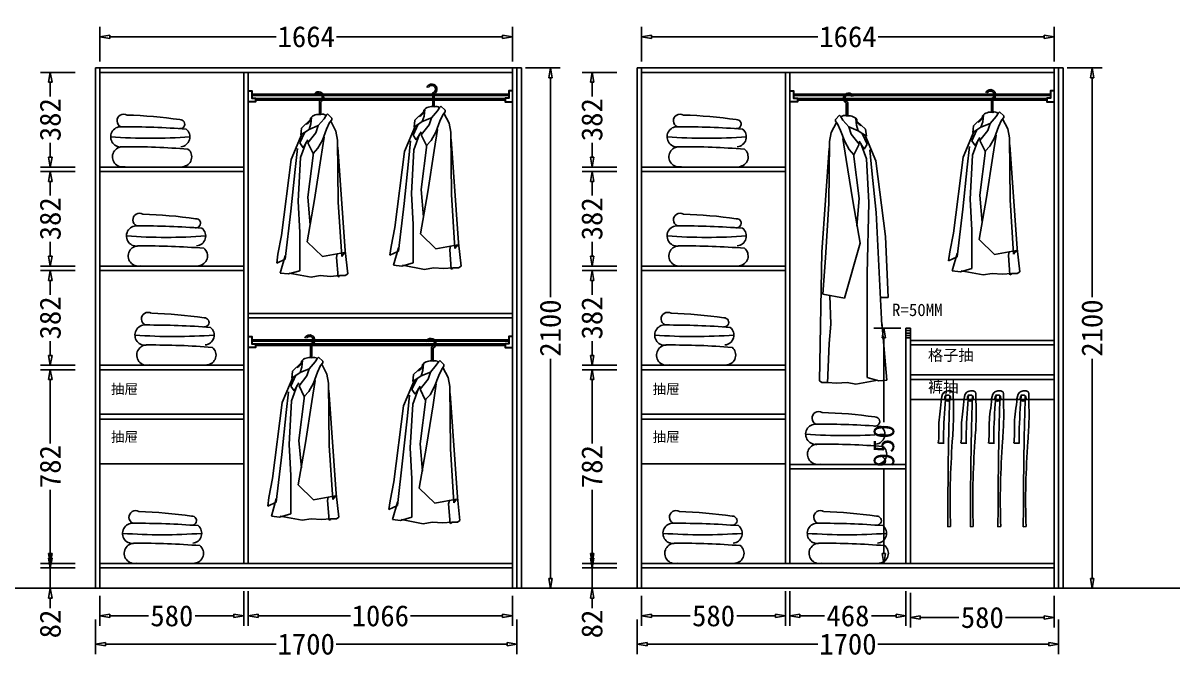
# Model space of a CAD drawing. Header units: millimetres. Extents: x 304407 to 361076, y -1262425 to -1203358.
# Drawn here: x 309134 to 313768, y -1212568 to -1210005 of the extents above; entities that cross this region are included whole.
import ezdxf

# ---------------------------------------------------------------- set-up
doc = ezdxf.new("R2010")
doc.units = ezdxf.units.MM
doc.header["$LTSCALE"] = 20
doc.layers.get('Defpoints').update_dxf_attribs({"color": 250})
for name, color, linetype in [('4', 1, 'Continuous'), ('6', 6, 'Continuous'), ('8', 8, 'Continuous'), ('LAYER10', 11, 'Continuous'), ('LAYER8', 11, 'Continuous'), ('图层3', 4, 'Continuous'), ('墙体', 40, 'Continuous')]:
    doc.layers.add(name, color=color, linetype=linetype)
doc.styles.get("Standard").update_dxf_attribs({"font": 'SimSun.ttf', "height": 85})
doc.styles.add('text', font='SimSun.ttf', dxfattribs={"height": 85})
doc.dimstyles.new('周文晶', dxfattribs={"dimtxt": 70, "dimasz": 40, "dimexe": 40, "dimexo": 30, "dimgap": 10, "dimtad": 0, "dimdec": 0, "dimtxsty": 'Standard', "dimblk": 'CLOSEDBLANK', "dimcen": 200, "dimclrd": 256, "dimclre": 256, "dimadec": 0, "dimazin": 0, "dimtfac": 1, "dimtdec": 0, "dimtmove": 0, "dimatfit": 3, "dimldrblk": 'CLOSEDBLANK', "dimfxl": 100, "dimfxlon": 1, "dimarcsym": 0})

# ---------------------------------------------------------------- blocks, each defined once
blk = doc.blocks.new('_ClosedBlank')
at = {"color": 0, "linetype": 'ByBlock', "lineweight": -2}
for p, q in [((-1, 0.17), (0, 0)), ((-1, 0.17), (-1, -0.17)), ((0, 0), (-1, -0.17))]:
    blk.add_line(p, q, dxfattribs=at)
blk = doc.blocks.new('*D190')
at = {"lineweight": -2, "transparency": 16777216}
for p, q in [((312209, -1212298), (312209, -1212438)), ((311629, -1212316.5), (311629, -1212438)), ((311669, -1212398), (311825, -1212398)), ((312169, -1212398), (312013.1, -1212398))]:
    blk.add_line(p, q, dxfattribs=at)
at = {"layer": 'Defpoints', "color": 0, "transparency": 16777216}
for p in [(312209, -1212186.5), (311629, -1212286.5), (312209, -1212398)]:
    blk.add_point(p, dxfattribs=at)
at = {"lineweight": -2, "transparency": 16777216, "xscale": 40, "yscale": 40, "zscale": 40, "rotation": 180}
blk.add_blockref('_ClosedBlank', (311629, -1212398), dxfattribs=at)
at = {"lineweight": -2, "transparency": 16777216, "xscale": 40, "yscale": 40, "zscale": 40}
blk.add_blockref('_ClosedBlank', (312209, -1212398), dxfattribs=at)
at = {"color": 0, "transparency": 16777216, "insert": (311919, -1212398), "char_height": 85, "attachment_point": 5}
blk.add_mtext('580', dxfattribs=at)
blk = doc.blocks.new('*D191')
at = {"lineweight": -2, "transparency": 16777216}
for p, q in [((312227, -1212298), (312227, -1212438)), ((312695, -1212298), (312695, -1212438)), ((312267, -1212398), (312366, -1212398)), ((312655, -1212398), (312556, -1212398))]:
    blk.add_line(p, q, dxfattribs=at)
at = {"layer": 'Defpoints', "color": 0, "transparency": 16777216}
for p in [(312227, -1210204.5), (312695, -1212186.5), (312695, -1212398)]:
    blk.add_point(p, dxfattribs=at)
at = {"lineweight": -2, "transparency": 16777216, "xscale": 40, "yscale": 40, "zscale": 40, "rotation": 180}
blk.add_blockref('_ClosedBlank', (312227, -1212398), dxfattribs=at)
at = {"lineweight": -2, "transparency": 16777216, "xscale": 40, "yscale": 40, "zscale": 40}
blk.add_blockref('_ClosedBlank', (312695, -1212398), dxfattribs=at)
at = {"color": 0, "transparency": 16777216, "insert": (312461, -1212398), "char_height": 85, "attachment_point": 5}
blk.add_mtext('468', dxfattribs=at)
blk = doc.blocks.new('*D192')
at = {"lineweight": -2, "transparency": 16777216}
for p, q in [((311629, -1210161.1), (311629, -1210021.1)), ((313293, -1210161.1), (313293, -1210021.1)), ((311669, -1210061.1), (312339.1, -1210061.1)), ((313253, -1210061.1), (312583, -1210061.1))]:
    blk.add_line(p, q, dxfattribs=at)
at = {"layer": 'Defpoints', "color": 0, "transparency": 16777216}
for p in [(313293, -1210061.1), (311629, -1210204.5), (313293, -1210204.5)]:
    blk.add_point(p, dxfattribs=at)
at = {"lineweight": -2, "transparency": 16777216, "xscale": 40, "yscale": 40, "zscale": 40, "rotation": 180}
blk.add_blockref('_ClosedBlank', (311629, -1210061.1), dxfattribs=at)
at = {"lineweight": -2, "transparency": 16777216, "xscale": 40, "yscale": 40, "zscale": 40}
blk.add_blockref('_ClosedBlank', (313293, -1210061.1), dxfattribs=at)
at = {"color": 0, "transparency": 16777216, "insert": (312461, -1210061.1), "char_height": 85, "attachment_point": 5}
blk.add_mtext('1664', dxfattribs=at)
blk = doc.blocks.new('*D193')
at = {"lineweight": -2, "transparency": 16777216}
for p, q in [((311611, -1212412.1), (311611, -1212552.1)), ((313311, -1212412.1), (313311, -1212552.1)), ((311651, -1212512.1), (312340.1, -1212512.1)), ((313271, -1212512.1), (312582, -1212512.1))]:
    blk.add_line(p, q, dxfattribs=at)
at = {"layer": 'Defpoints', "color": 0, "transparency": 16777216}
for p in [(311611, -1212286.5), (313311, -1212286.5), (313311, -1212512.1)]:
    blk.add_point(p, dxfattribs=at)
at = {"lineweight": -2, "transparency": 16777216, "xscale": 40, "yscale": 40, "zscale": 40, "rotation": 180}
blk.add_blockref('_ClosedBlank', (311611, -1212512.1), dxfattribs=at)
at = {"lineweight": -2, "transparency": 16777216, "xscale": 40, "yscale": 40, "zscale": 40}
blk.add_blockref('_ClosedBlank', (313311, -1212512.1), dxfattribs=at)
at = {"color": 0, "transparency": 16777216, "insert": (312461, -1212512.1), "char_height": 85, "attachment_point": 5}
blk.add_mtext('1700', dxfattribs=at)
blk = doc.blocks.new('*D194')
at = {"lineweight": -2, "transparency": 16777216}
for p, q in [((311428.8, -1212164.5), (311428.8, -1212124.5)), ((311528.8, -1212204.5), (311388.8, -1212204.5)), ((311428.8, -1212204.5), (311428.8, -1212286.5)), ((311528.8, -1212286.5), (311388.8, -1212286.5)), ((311428.8, -1212326.5), (311428.8, -1212366.5))]:
    blk.add_line(p, q, dxfattribs=at)
at = {"layer": 'Defpoints', "color": 0, "transparency": 16777216}
for p in [(311428.8, -1212204.5), (311629, -1212204.5), (311611, -1212286.5)]:
    blk.add_point(p, dxfattribs=at)
at = {"lineweight": -2, "transparency": 16777216, "xscale": 40, "yscale": 40, "zscale": 40}
for p, rotation in [((311428.8, -1212204.5), 270), ((311428.8, -1212286.5), 90)]:
    blk.add_blockref('_ClosedBlank', p, dxfattribs=dict(at, rotation=rotation))
at = {"color": 0, "transparency": 16777216, "insert": (311428.8, -1212430.5), "char_height": 85, "attachment_point": 5, "rotation": 90}
blk.add_mtext('82', dxfattribs=at)
blk = doc.blocks.new('*D195')
at = {"lineweight": -2, "transparency": 16777216}
for p, q in [((311528.8, -1211404.5), (311388.8, -1211404.5)), ((311428.8, -1211444.5), (311428.8, -1211702.4)), ((311428.8, -1212146.5), (311428.8, -1211888.6)), ((311528.8, -1212186.5), (311388.8, -1212186.5))]:
    blk.add_line(p, q, dxfattribs=at)
at = {"layer": 'Defpoints', "color": 0, "transparency": 16777216}
for p in [(311428.8, -1211404.5), (311629, -1211404.5), (311629, -1212186.5)]:
    blk.add_point(p, dxfattribs=at)
at = {"lineweight": -2, "transparency": 16777216, "xscale": 40, "yscale": 40, "zscale": 40}
for p, rotation in [((311428.8, -1211404.5), 90), ((311428.8, -1212186.5), 270)]:
    blk.add_blockref('_ClosedBlank', p, dxfattribs=dict(at, rotation=rotation))
at = {"color": 0, "transparency": 16777216, "insert": (311428.8, -1211795.5), "char_height": 85, "attachment_point": 5, "rotation": 90}
blk.add_mtext('782', dxfattribs=at)
blk = doc.blocks.new('*D196')
at = {"lineweight": -2, "transparency": 16777216}
for p, q in [((311528.8, -1211004.5), (311388.8, -1211004.5)), ((311428.8, -1211044.5), (311428.8, -1211102.1)), ((311428.8, -1211346.5), (311428.8, -1211288.8)), ((311528.8, -1211386.5), (311388.8, -1211386.5))]:
    blk.add_line(p, q, dxfattribs=at)
at = {"layer": 'Defpoints', "color": 0, "transparency": 16777216}
for p in [(311428.8, -1211004.5), (311629, -1211004.5), (311629, -1211386.5)]:
    blk.add_point(p, dxfattribs=at)
at = {"lineweight": -2, "transparency": 16777216, "xscale": 40, "yscale": 40, "zscale": 40}
for p, rotation in [((311428.8, -1211004.5), 90), ((311428.8, -1211386.5), 270)]:
    blk.add_blockref('_ClosedBlank', p, dxfattribs=dict(at, rotation=rotation))
at = {"color": 0, "transparency": 16777216, "insert": (311428.8, -1211195.5), "char_height": 85, "attachment_point": 5, "rotation": 90}
blk.add_mtext('382', dxfattribs=at)
blk = doc.blocks.new('*D197')
at = {"lineweight": -2, "transparency": 16777216}
for p, q in [((311528.8, -1210604.5), (311388.8, -1210604.5)), ((311428.8, -1210644.5), (311428.8, -1210702.1)), ((311428.8, -1210946.5), (311428.8, -1210888.8)), ((311528.8, -1210986.5), (311388.8, -1210986.5))]:
    blk.add_line(p, q, dxfattribs=at)
at = {"layer": 'Defpoints', "color": 0, "transparency": 16777216}
for p in [(311428.8, -1210604.5), (311629, -1210604.5), (311629, -1210986.5)]:
    blk.add_point(p, dxfattribs=at)
at = {"lineweight": -2, "transparency": 16777216, "xscale": 40, "yscale": 40, "zscale": 40}
for p, rotation in [((311428.8, -1210604.5), 90), ((311428.8, -1210986.5), 270)]:
    blk.add_blockref('_ClosedBlank', p, dxfattribs=dict(at, rotation=rotation))
at = {"color": 0, "transparency": 16777216, "insert": (311428.8, -1210795.5), "char_height": 85, "attachment_point": 5, "rotation": 90}
blk.add_mtext('382', dxfattribs=at)
blk = doc.blocks.new('*D198')
at = {"lineweight": -2, "transparency": 16777216}
for p, q in [((311528.8, -1210204.5), (311388.8, -1210204.5)), ((311428.8, -1210244.5), (311428.8, -1210302.1)), ((311428.8, -1210546.5), (311428.8, -1210488.8)), ((311528.8, -1210586.5), (311388.8, -1210586.5))]:
    blk.add_line(p, q, dxfattribs=at)
at = {"layer": 'Defpoints', "color": 0, "transparency": 16777216}
for p in [(311428.8, -1210204.5), (311629, -1210204.5), (311629, -1210586.5)]:
    blk.add_point(p, dxfattribs=at)
at = {"lineweight": -2, "transparency": 16777216, "xscale": 40, "yscale": 40, "zscale": 40}
for p, rotation in [((311428.8, -1210204.5), 90), ((311428.8, -1210586.5), 270)]:
    blk.add_blockref('_ClosedBlank', p, dxfattribs=dict(at, rotation=rotation))
at = {"color": 0, "transparency": 16777216, "insert": (311428.8, -1210395.5), "char_height": 85, "attachment_point": 5, "rotation": 90}
blk.add_mtext('382', dxfattribs=at)
blk = doc.blocks.new('*D199')
at = {"lineweight": -2, "transparency": 16777216}
for p, q in [((313345.9, -1210186.5), (313485.9, -1210186.5)), ((313445.9, -1210226.5), (313445.9, -1211111.7)), ((313445.9, -1212246.5), (313445.9, -1211361.2)), ((313345.9, -1212286.5), (313485.9, -1212286.5))]:
    blk.add_line(p, q, dxfattribs=at)
at = {"layer": 'Defpoints', "color": 0, "transparency": 16777216}
for p in [(313311, -1210186.5), (313445.9, -1210186.5), (313311, -1212286.5)]:
    blk.add_point(p, dxfattribs=at)
at = {"lineweight": -2, "transparency": 16777216, "xscale": 40, "yscale": 40, "zscale": 40}
for p, rotation in [((313445.9, -1210186.5), 90), ((313445.9, -1212286.5), 270)]:
    blk.add_blockref('_ClosedBlank', p, dxfattribs=dict(at, rotation=rotation))
at = {"color": 0, "transparency": 16777216, "insert": (313445.9, -1211236.5), "char_height": 85, "attachment_point": 5, "rotation": 90}
blk.add_mtext('2100', dxfattribs=at)
blk = doc.blocks.new('*D200')
at = {"lineweight": -2, "transparency": 16777216}
for p, q in [((310024, -1212298), (310024, -1212438)), ((309444, -1212316.5), (309444, -1212438)), ((309484, -1212398), (309640, -1212398)), ((309984, -1212398), (309828.1, -1212398))]:
    blk.add_line(p, q, dxfattribs=at)
at = {"layer": 'Defpoints', "color": 0, "transparency": 16777216}
for p in [(310024, -1212186.5), (309444, -1212286.5), (310024, -1212398)]:
    blk.add_point(p, dxfattribs=at)
at = {"lineweight": -2, "transparency": 16777216, "xscale": 40, "yscale": 40, "zscale": 40, "rotation": 180}
blk.add_blockref('_ClosedBlank', (309444, -1212398), dxfattribs=at)
at = {"lineweight": -2, "transparency": 16777216, "xscale": 40, "yscale": 40, "zscale": 40}
blk.add_blockref('_ClosedBlank', (310024, -1212398), dxfattribs=at)
at = {"color": 0, "transparency": 16777216, "insert": (309734, -1212398), "char_height": 85, "attachment_point": 5}
blk.add_mtext('580', dxfattribs=at)
blk = doc.blocks.new('*D201')
at = {"lineweight": -2, "transparency": 16777216}
for p, q in [((310042, -1212298), (310042, -1212438)), ((311108, -1212316.5), (311108, -1212438)), ((310082, -1212398), (310454.1, -1212398)), ((311068, -1212398), (310696, -1212398))]:
    blk.add_line(p, q, dxfattribs=at)
at = {"layer": 'Defpoints', "color": 0, "transparency": 16777216}
for p in [(310042, -1210204.5), (311108, -1212286.5), (311108, -1212398)]:
    blk.add_point(p, dxfattribs=at)
at = {"lineweight": -2, "transparency": 16777216, "xscale": 40, "yscale": 40, "zscale": 40, "rotation": 180}
blk.add_blockref('_ClosedBlank', (310042, -1212398), dxfattribs=at)
at = {"lineweight": -2, "transparency": 16777216, "xscale": 40, "yscale": 40, "zscale": 40}
blk.add_blockref('_ClosedBlank', (311108, -1212398), dxfattribs=at)
at = {"color": 0, "transparency": 16777216, "insert": (310575, -1212398), "char_height": 85, "attachment_point": 5}
blk.add_mtext('1066', dxfattribs=at)
blk = doc.blocks.new('*D202')
at = {"lineweight": -2, "transparency": 16777216}
for p, q in [((309444, -1210161.1), (309444, -1210021.1)), ((311108, -1210161.1), (311108, -1210021.1)), ((309484, -1210061.1), (310154.1, -1210061.1)), ((311068, -1210061.1), (310397.9, -1210061.1))]:
    blk.add_line(p, q, dxfattribs=at)
at = {"layer": 'Defpoints', "color": 0, "transparency": 16777216}
for p in [(311108, -1210061.1), (309444, -1210204.5), (311108, -1210204.5)]:
    blk.add_point(p, dxfattribs=at)
at = {"lineweight": -2, "transparency": 16777216, "xscale": 40, "yscale": 40, "zscale": 40, "rotation": 180}
blk.add_blockref('_ClosedBlank', (309444, -1210061.1), dxfattribs=at)
at = {"lineweight": -2, "transparency": 16777216, "xscale": 40, "yscale": 40, "zscale": 40}
blk.add_blockref('_ClosedBlank', (311108, -1210061.1), dxfattribs=at)
at = {"color": 0, "transparency": 16777216, "insert": (310276, -1210061.1), "char_height": 85, "attachment_point": 5}
blk.add_mtext('1664', dxfattribs=at)
blk = doc.blocks.new('*D203')
at = {"lineweight": -2, "transparency": 16777216}
for p, q in [((309426, -1212412.1), (309426, -1212552.1)), ((311126, -1212412.1), (311126, -1212552.1)), ((309466, -1212512.1), (310155.1, -1212512.1)), ((311086, -1212512.1), (310397, -1212512.1))]:
    blk.add_line(p, q, dxfattribs=at)
at = {"layer": 'Defpoints', "color": 0, "transparency": 16777216}
for p in [(309426, -1212286.5), (311126, -1212286.5), (311126, -1212512.1)]:
    blk.add_point(p, dxfattribs=at)
at = {"lineweight": -2, "transparency": 16777216, "xscale": 40, "yscale": 40, "zscale": 40, "rotation": 180}
blk.add_blockref('_ClosedBlank', (309426, -1212512.1), dxfattribs=at)
at = {"lineweight": -2, "transparency": 16777216, "xscale": 40, "yscale": 40, "zscale": 40}
blk.add_blockref('_ClosedBlank', (311126, -1212512.1), dxfattribs=at)
at = {"color": 0, "transparency": 16777216, "insert": (310276, -1212512.1), "char_height": 85, "attachment_point": 5}
blk.add_mtext('1700', dxfattribs=at)
blk = doc.blocks.new('*D204')
at = {"lineweight": -2, "transparency": 16777216}
for p, q in [((309243.8, -1212164.5), (309243.8, -1212124.5)), ((309343.8, -1212204.5), (309203.8, -1212204.5)), ((309243.8, -1212204.5), (309243.8, -1212286.5)), ((309343.8, -1212286.5), (309203.8, -1212286.5)), ((309243.8, -1212326.5), (309243.8, -1212366.5))]:
    blk.add_line(p, q, dxfattribs=at)
at = {"layer": 'Defpoints', "color": 0, "transparency": 16777216}
for p in [(309243.8, -1212204.5), (309444, -1212204.5), (309426, -1212286.5)]:
    blk.add_point(p, dxfattribs=at)
at = {"lineweight": -2, "transparency": 16777216, "xscale": 40, "yscale": 40, "zscale": 40}
for p, rotation in [((309243.8, -1212204.5), 270), ((309243.8, -1212286.5), 90)]:
    blk.add_blockref('_ClosedBlank', p, dxfattribs=dict(at, rotation=rotation))
at = {"color": 0, "transparency": 16777216, "insert": (309243.8, -1212430.5), "char_height": 85, "attachment_point": 5, "rotation": 90}
blk.add_mtext('82', dxfattribs=at)
blk = doc.blocks.new('*D205')
at = {"lineweight": -2, "transparency": 16777216}
for p, q in [((309343.8, -1211404.5), (309203.8, -1211404.5)), ((309243.8, -1211444.5), (309243.8, -1211702.4)), ((309243.8, -1212146.5), (309243.8, -1211888.6)), ((309343.8, -1212186.5), (309203.8, -1212186.5))]:
    blk.add_line(p, q, dxfattribs=at)
at = {"layer": 'Defpoints', "color": 0, "transparency": 16777216}
for p in [(309243.8, -1211404.5), (309444, -1211404.5), (309444, -1212186.5)]:
    blk.add_point(p, dxfattribs=at)
at = {"lineweight": -2, "transparency": 16777216, "xscale": 40, "yscale": 40, "zscale": 40}
for p, rotation in [((309243.8, -1211404.5), 90), ((309243.8, -1212186.5), 270)]:
    blk.add_blockref('_ClosedBlank', p, dxfattribs=dict(at, rotation=rotation))
at = {"color": 0, "transparency": 16777216, "insert": (309243.8, -1211795.5), "char_height": 85, "attachment_point": 5, "rotation": 90}
blk.add_mtext('782', dxfattribs=at)
blk = doc.blocks.new('*D206')
at = {"lineweight": -2, "transparency": 16777216}
for p, q in [((309343.8, -1211004.5), (309203.8, -1211004.5)), ((309243.8, -1211044.5), (309243.8, -1211102.1)), ((309243.8, -1211346.5), (309243.8, -1211288.8)), ((309343.8, -1211386.5), (309203.8, -1211386.5))]:
    blk.add_line(p, q, dxfattribs=at)
at = {"layer": 'Defpoints', "color": 0, "transparency": 16777216}
for p in [(309243.8, -1211004.5), (309444, -1211004.5), (309444, -1211386.5)]:
    blk.add_point(p, dxfattribs=at)
at = {"lineweight": -2, "transparency": 16777216, "xscale": 40, "yscale": 40, "zscale": 40}
for p, rotation in [((309243.8, -1211004.5), 90), ((309243.8, -1211386.5), 270)]:
    blk.add_blockref('_ClosedBlank', p, dxfattribs=dict(at, rotation=rotation))
at = {"color": 0, "transparency": 16777216, "insert": (309243.8, -1211195.5), "char_height": 85, "attachment_point": 5, "rotation": 90}
blk.add_mtext('382', dxfattribs=at)
blk = doc.blocks.new('*D207')
at = {"lineweight": -2, "transparency": 16777216}
for p, q in [((309343.8, -1210604.5), (309203.8, -1210604.5)), ((309243.8, -1210644.5), (309243.8, -1210702.1)), ((309243.8, -1210946.5), (309243.8, -1210888.8)), ((309343.8, -1210986.5), (309203.8, -1210986.5))]:
    blk.add_line(p, q, dxfattribs=at)
at = {"layer": 'Defpoints', "color": 0, "transparency": 16777216}
for p in [(309243.8, -1210604.5), (309444, -1210604.5), (309444, -1210986.5)]:
    blk.add_point(p, dxfattribs=at)
at = {"lineweight": -2, "transparency": 16777216, "xscale": 40, "yscale": 40, "zscale": 40}
for p, rotation in [((309243.8, -1210604.5), 90), ((309243.8, -1210986.5), 270)]:
    blk.add_blockref('_ClosedBlank', p, dxfattribs=dict(at, rotation=rotation))
at = {"color": 0, "transparency": 16777216, "insert": (309243.8, -1210795.5), "char_height": 85, "attachment_point": 5, "rotation": 90}
blk.add_mtext('382', dxfattribs=at)
blk = doc.blocks.new('*D208')
at = {"lineweight": -2, "transparency": 16777216}
for p, q in [((309343.8, -1210204.5), (309203.8, -1210204.5)), ((309243.8, -1210244.5), (309243.8, -1210302.1)), ((309243.8, -1210546.5), (309243.8, -1210488.8)), ((309343.8, -1210586.5), (309203.8, -1210586.5))]:
    blk.add_line(p, q, dxfattribs=at)
at = {"layer": 'Defpoints', "color": 0, "transparency": 16777216}
for p in [(309243.8, -1210204.5), (309444, -1210204.5), (309444, -1210586.5)]:
    blk.add_point(p, dxfattribs=at)
at = {"lineweight": -2, "transparency": 16777216, "xscale": 40, "yscale": 40, "zscale": 40}
for p, rotation in [((309243.8, -1210204.5), 90), ((309243.8, -1210586.5), 270)]:
    blk.add_blockref('_ClosedBlank', p, dxfattribs=dict(at, rotation=rotation))
at = {"color": 0, "transparency": 16777216, "insert": (309243.8, -1210395.5), "char_height": 85, "attachment_point": 5, "rotation": 90}
blk.add_mtext('382', dxfattribs=at)
blk = doc.blocks.new('*D209')
at = {"lineweight": -2, "transparency": 16777216}
for p, q in [((311160.9, -1210186.5), (311300.9, -1210186.5)), ((311260.9, -1210226.5), (311260.9, -1211111.7)), ((311260.9, -1212246.5), (311260.9, -1211361.2)), ((311160.9, -1212286.5), (311300.9, -1212286.5))]:
    blk.add_line(p, q, dxfattribs=at)
at = {"layer": 'Defpoints', "color": 0, "transparency": 16777216}
for p in [(311126, -1210186.5), (311260.9, -1210186.5), (311126, -1212286.5)]:
    blk.add_point(p, dxfattribs=at)
at = {"lineweight": -2, "transparency": 16777216, "xscale": 40, "yscale": 40, "zscale": 40}
for p, rotation in [((311260.9, -1210186.5), 90), ((311260.9, -1212286.5), 270)]:
    blk.add_blockref('_ClosedBlank', p, dxfattribs=dict(at, rotation=rotation))
at = {"color": 0, "transparency": 16777216, "insert": (311260.9, -1211236.5), "char_height": 85, "attachment_point": 5, "rotation": 90}
blk.add_mtext('2100', dxfattribs=at)
blk = doc.blocks.new('*D210')
at = {"lineweight": -2, "transparency": 16777216}
for p, q in [((312674, -1211236.5), (312566, -1211236.5)), ((312606, -1211276.5), (312606, -1211616.5)), ((312606, -1212146.5), (312606, -1211806.5)), ((312665, -1212186.5), (312566, -1212186.5))]:
    blk.add_line(p, q, dxfattribs=at)
at = {"layer": 'Defpoints', "color": 0, "transparency": 16777216}
for p in [(312704, -1211236.5), (312606, -1212186.5), (312695, -1212186.5)]:
    blk.add_point(p, dxfattribs=at)
at = {"lineweight": -2, "transparency": 16777216, "xscale": 40, "yscale": 40, "zscale": 40}
for p, rotation in [((312606, -1211236.5), 90), ((312606, -1212186.5), 270)]:
    blk.add_blockref('_ClosedBlank', p, dxfattribs=dict(at, rotation=rotation))
at = {"color": 0, "transparency": 16777216, "insert": (312606, -1211711.5), "char_height": 85, "attachment_point": 5, "rotation": 90}
blk.add_mtext('950', dxfattribs=at)
blk = doc.blocks.new('*D211')
at = {"lineweight": -2, "transparency": 16777216}
for p, q in [((312713, -1212304.7), (312713, -1212444.7)), ((313293, -1212316.5), (313293, -1212444.7)), ((312753, -1212404.7), (312909, -1212404.7)), ((313253, -1212404.7), (313097.1, -1212404.7))]:
    blk.add_line(p, q, dxfattribs=at)
at = {"layer": 'Defpoints', "color": 0, "transparency": 16777216}
for p in [(312713, -1212186.5), (313293, -1212286.5), (313293, -1212404.7)]:
    blk.add_point(p, dxfattribs=at)
at = {"lineweight": -2, "transparency": 16777216, "xscale": 40, "yscale": 40, "zscale": 40, "rotation": 180}
blk.add_blockref('_ClosedBlank', (312713, -1212404.7), dxfattribs=at)
at = {"lineweight": -2, "transparency": 16777216, "xscale": 40, "yscale": 40, "zscale": 40}
blk.add_blockref('_ClosedBlank', (313293, -1212404.7), dxfattribs=at)
at = {"color": 0, "transparency": 16777216, "insert": (313003, -1212404.7), "char_height": 85, "attachment_point": 5}
blk.add_mtext('580', dxfattribs=at)
blk = doc.blocks.new('A$C1C5764E0')
at = {"layer": '8'}
for p, q in [((172.3, 708.4), (172.3, 657.4)), ((178.3, 708.4), (178.3, 657.4)), ((191.5, 639.3), (201.2, 654.6)), ((201.2, 654.6), (205.3, 658.7)), ((205.3, 658.7), (222, 642.1)), ((135.3, 635.3), (99.9, 601.9)), ((130.4, 596.4), (137.4, 618.5)), ((130.4, 596.4), (167.9, 611.6)), ((137.4, 618.5), (140.1, 644.9)), ((158.2, 582.5), (167.9, 611.6)), ((167.9, 611.6), (191.5, 639.3)), ((213.6, 624.1), (201.2, 597.8)), ((222, 635.2), (213.6, 624.1)), ((217.8, 629.6), (238.6, 589.4)), ((222, 642.1), (222, 635.2)), ((103, 580.9), (58.4, 475.1)), ((113.7, 585.2), (93.2, 541.7)), ((99.9, 601.9), (97.1, 574.2)), ((97.1, 574.2), (130.4, 596.4)), ((126.3, 542.3), (158.2, 582.5)), ((178.3, 479.5), (191.3, 564.6)), ((201.2, 597.8), (184.5, 553.4)), ((238.6, 589.4), (245.5, 553.4)), ((75, 435), (83.4, 518.8)), ((93.2, 541.7), (106.3, 522.1)), ((96.5, 482.8), (119.4, 544.9)), ((106.3, 522.1), (125.9, 554.7)), ((147.1, 499.3), (126.3, 542.3)), ((166.5, 520.1), (147.1, 499.3)), ((184.5, 553.4), (166.5, 520.1)), ((245.5, 553.4), (248.3, 302.5)), ((276.4, 106.8), (247, 525.3)), ((58.4, 475.1), (19.5, 168.8)), ((86.6, 306.3), (96.5, 482.8)), ((148.8, 502.4), (125.9, 322.6)), ((152.1, 312.8), (178.3, 479.5)), ((57, 265.8), (75, 435)), ((93.2, 180.9), (86.6, 306.3)), ((122.6, 142.8), (152.1, 312.8)), ((125.9, 322.6), (135.7, 211.4)), ((248.3, 302.5), (262.2, 83.5)), ((34.3, 73.1), (57, 265.8)), ((19.5, 168.8), (4.8, 92.7)), ((93.2, 26.2), (93.2, 180.9)), ((184.8, 82.8), (122.6, 142.8)), ((273.1, 99.1), (184.8, 82.8)), ((244.2, 93.8), (240.9, 79.6)), ((262.2, 83.5), (273.1, 99.1)), ((286.7, 13.1), (276.4, 106.8)), ((4.8, 92.7), (0, 56.7)), ((0, 56.7), (34.3, 73.1)), ((34.3, 86.2), (14.7, 16.3)), ((240.9, 79.6), (247.4, 1.1)), ((14.7, 16.3), (47.4, 13.1)), ((47.4, 13.1), (93.2, 26.2)), ((50.7, 16.3), (139, 0)), ((139, 0), (175, 6.5)), ((175, 6.5), (217.5, 3.3)), ((217.5, 3.3), (253.5, 6.5)), ((247.4, 1.1), (254, 3.3)), ((253.5, 6.5), (276.9, 6.5)), ((276.9, 6.5), (286.7, 13.1))]:
    blk.add_line(p, q, dxfattribs=at)
for centre, radius, start, end in [((168.9, 727.1), 20.9, 296.6338, 159.5285), ((168.9, 727.1), 14.9, 296.6338, 150.6175), ((175.9, 709.9), 3.91, 94.6712, 201.9626), ((168.9, 613.1), 43.9, 77.6993, 138.5966), ((186.2, 639.8), 18, 42.48, 116.3392), ((110.9, 641.2), 25.1, 286.2636, 2.0248)]:
    blk.add_arc(centre, radius, start, end, dxfattribs=at)
blk = doc.blocks.new('A$C4F477F88')
at = {"layer": 'LAYER10'}
blk.add_blockref('A$C1C5764E0', (0, 0), dxfattribs=at)
blk = doc.blocks.new('A$C5E603B19')
at = {"layer": 'LAYER8'}
blk.add_blockref('A$C4F477F88', (0, 0), dxfattribs=at)
blk = doc.blocks.new('A$C1B0A679D')
at = {"layer": '图层3'}
blk.add_blockref('A$C5E603B19', (0, 0), dxfattribs=at)
blk = doc.blocks.new('A$C52EB379C')
at = {"layer": '8'}
for p, q in [((163.3, 1134.6), (163.3, 1083.5)), ((169.3, 1134.6), (169.3, 1083.5)), ((128.4, 1044.7), (131.2, 1071)), ((182.5, 1065.5), (192.3, 1080.7)), ((192.3, 1080.7), (196.4, 1084.9)), ((196.4, 1084.9), (213.1, 1068.3)), ((213.1, 1068.3), (213.1, 1061.3)), ((91, 1028.1), (88.2, 1000.3)), ((88.2, 1000.3), (121.5, 1022.5)), ((126.4, 1061.5), (91, 1028.1)), ((121.5, 1022.5), (128.4, 1044.7)), ((121.5, 1022.5), (159, 1037.8)), ((149.3, 1008.7), (159, 1037.8)), ((159, 1037.8), (182.5, 1065.5)), ((192.3, 1023.9), (175.6, 979.5)), ((204.7, 1050.2), (192.3, 1023.9)), ((213.1, 1061.3), (204.7, 1050.2)), ((208.9, 1055.8), (229.7, 1015.6)), ((94.1, 1007.1), (49.5, 901.3)), ((104.8, 1011.4), (84.3, 967.8)), ((97.4, 948.2), (117, 980.9)), ((117.4, 968.5), (149.3, 1008.7)), ((175.6, 979.5), (157.6, 946.3)), ((169.3, 905.7), (182.4, 990.7)), ((229.7, 1015.6), (236.6, 979.5)), ((236.6, 979.5), (239.4, 728.7)), ((66.1, 861.1), (74.5, 944.9)), ((84.3, 967.8), (97.4, 948.2)), ((87.6, 909), (110.5, 971.1)), ((139.9, 928.6), (117, 748.8)), ((138.2, 925.5), (117.4, 968.5)), ((157.6, 946.3), (138.2, 925.5)), ((267.5, 533), (238.1, 951.5)), ((49.5, 901.3), (10.6, 595)), ((77.7, 732.4), (87.6, 909)), ((143.2, 738.9), (169.3, 905.7)), ((48.1, 692), (66.1, 861.1)), ((117, 748.8), (126.8, 637.6)), ((84.3, 444.7), (77.7, 732.4)), ((113.7, 568.9), (143.2, 738.9)), ((239.4, 728.7), (253.3, 509.7)), ((25.4, 235.4), (48.1, 692)), ((10.6, 595), (0, 349)), ((175.9, 346.6), (113.7, 568.9)), ((277.8, 13.1), (267.5, 533)), ((253.3, 509.7), (264.2, 362.9)), ((84.3, 26.2), (84.3, 444.7)), ((0, 349), (31, 349)), ((264.2, 362.9), (175.9, 346.6)), ((235.3, 357.6), (232, 242)), ((25.4, 248.5), (5.8, 16.3)), ((232, 242), (238.5, 163.5)), ((238.5, 163.5), (245.1, 3.3)), ((5.8, 16.3), (38.5, 13.1)), ((38.5, 13.1), (84.3, 26.2)), ((41.7, 16.3), (130.1, 0)), ((130.1, 0), (166.1, 6.5)), ((166.1, 6.5), (208.6, 3.3)), ((208.6, 3.3), (244.6, 6.5)), ((244.6, 6.5), (268, 6.5)), ((268, 6.5), (277.8, 13.1))]:
    blk.add_line(p, q, dxfattribs=at)
for centre, radius, start, end in [((160, 1153.2), 20.9, 296.6338, 159.5285), ((160, 1153.2), 14.9, 296.6338, 150.6175), ((167, 1136), 3.91, 94.6712, 201.9626), ((102, 1067.4), 25.1, 286.2636, 2.0248), ((160, 1039.2), 43.9, 77.6993, 138.5966), ((177.3, 1066), 18, 42.48, 116.3392)]:
    blk.add_arc(centre, radius, start, end, dxfattribs=at)
blk = doc.blocks.new('A$C05785CA5')
at = {"layer": 'LAYER10'}
blk.add_blockref('A$C52EB379C', (0, 0), dxfattribs=at)
blk = doc.blocks.new('A$C100967EE')
at = {"layer": 'LAYER10'}
blk.add_blockref('A$C05785CA5', (0, 0), dxfattribs=at)
blk = doc.blocks.new('A$C65D30603')
at = {"layer": 'LAYER8'}
blk.add_blockref('A$C100967EE', (0, 0), dxfattribs=at)
blk = doc.blocks.new('A$C50CE712E')
at = {"layer": '图层3'}
blk.add_blockref('A$C65D30603', (0, 0), dxfattribs=at)
blk = doc.blocks.new('A$C11F00F61')
at = {"color": 8}
blk.add_line((48.2, 0), (290.3, 1.2), dxfattribs=at)
at = {"layer": '墙体', "color": 8}
for centre, radius, start, end in [((52.6, 186.6), 26.7, 59.8021, 244.0801), ((9.8, -1698.7), 1909.1, 81.8981, 88.3112), ((280.3, 173), 18.4, 260.1551, 94.4157), ((41, 121.6), 41, 86.0834, 284.0988), ((53.8, -3125.6), 3288.1, 85.6244, 90.1755), ((279.7, 121.7), 40, 274.9406, 51.3165), ((159.2, 2329.1), 2213.2, 265.8756, 274.159), ((48.2, 41), 41, 86.0834, 284.0988), ((61, -3206.2), 3288.1, 85.6244, 90.1755), ((286.9, 41.1), 40, 274.9406, 51.3165)]:
    blk.add_arc(centre, radius, start, end, dxfattribs=at)
blk = doc.blocks.new('A$C3B9601DC')
at = {"layer": '4', "color": 8}
blk.add_line((62, 1.5), (47.4, 0), dxfattribs=at)
for points, knots in [([(62, 1.5), (55.4, 144.3), (62.8, 324.3), (78.7, 548.8), (75.2, 622.1), (75.7, 684.6), (46.8, 686.9), (17.9, 676.1), (12.7, 599.8), (-1.5, 524.3), (4.4, 450.4), (0, 421.8)], [0, 0, 0, 0, 428.516837, 544.203019, 664.137455, 677.621305, 701.749401, 722.125787, 770.743064, 895.133582, 980.731534, 980.731534, 980.731534, 980.731534]), ([(37.8, 667.5), (32.8, 603.2), (26.4, 521.3), (26.8, 439.3), (26.9, 421.8)], [0, 0, 0, 0, 193.394932, 246.046188, 246.046188, 246.046188, 246.046188])]:
    blk.add_open_spline(points, degree=3, knots=knots, dxfattribs=at)
blk.add_spline([(57.6, 658.7), (53.2, 497.8), (47.4, 0)], degree=3, dxfattribs=at)
blk.add_open_spline([(1.4, 421.8), (10.7, 421.8), (19.9, 421.8), (29.2, 421.8)], degree=3, dxfattribs=at)
at = {"layer": '6', "color": 8}
blk.add_circle((47.2, 648.9), 15, dxfattribs=at)
blk = doc.blocks.new('edr334343')
at = {"layer": '6', "color": 8, "xscale": 0.7999999999301508, "yscale": 0.7999999999301508, "zscale": 0.7999999999301508}
for p in [(311012.9, -1202094.7), (311104.2, -1202094.7), (311215.5, -1202094.7), (311317.6, -1202094.7)]:
    blk.add_blockref('A$C3B9601DC', p, dxfattribs=at)

msp = doc.modelspace()

# ---------------------------------------------------------------- linework, layer by layer
for p, q in [((309426, -1212286.5), (309426, -1210186.5)), ((309426, -1210186.5), (311126, -1210186.5)), ((309444, -1212286.5), (309444, -1210186.5)), ((309444, -1210204.5), (311108, -1210204.5)), ((310024, -1212186.5), (310024, -1210204.5)), ((310042, -1212186.5), (310042, -1210204.5)), ((311108, -1210186.5), (311108, -1212286.5)), ((311126, -1210186.5), (311126, -1212286.5)), ((311144, -1210186.5), (311126, -1210186.5)), ((311144, -1212286.5), (311144, -1210186.5)), ((311611, -1212286.5), (311611, -1210186.5)), ((311611, -1210186.5), (313311, -1210186.5)), ((311629, -1212286.5), (311629, -1210186.5)), ((311629, -1210204.5), (313293, -1210204.5)), ((312209, -1212186.5), (312209, -1210204.5)), ((312227, -1212186.5), (312227, -1210204.5)), ((313293, -1210186.5), (313293, -1212286.5)), ((313311, -1210186.5), (313311, -1212286.5)), ((313329, -1210186.5), (313311, -1210186.5)), ((313329, -1212286.5), (313329, -1210186.5)), ((309444, -1210586.5), (310024, -1210586.5)), ((311629, -1210586.5), (312209, -1210586.5)), ((309444, -1210604.5), (310024, -1210604.5)), ((311629, -1210604.5), (312209, -1210604.5)), ((309444, -1210986.5), (310024, -1210986.5)), ((309444, -1211004.5), (310024, -1211004.5)), ((311629, -1210986.5), (312209, -1210986.5)), ((311629, -1211004.5), (312209, -1211004.5)), ((310042, -1211177.5), (311108, -1211177.5)), ((310042, -1211195.5), (311108, -1211195.5)), ((312695, -1211236.5), (312695, -1212186.5)), ((312713, -1211236.5), (312695, -1211236.5)), ((312713, -1211236.5), (312713, -1212186.5)), ((312713, -1211246.5), (312695, -1211246.5)), ((312713, -1211256.5), (312695, -1211256.5)), ((312713, -1211266.5), (312695, -1211266.5)), ((312713, -1211276.5), (312695, -1211276.5)), ((313293, -1211286.5), (312713, -1211286.5)), ((313293, -1211304.5), (312713, -1211304.5)), ((309444, -1211386.5), (310024, -1211386.5)), ((309444, -1211404.5), (310024, -1211404.5)), ((311629, -1211386.5), (312209, -1211386.5)), ((311629, -1211404.5), (312209, -1211404.5)), ((313293, -1211424.5), (312713, -1211424.5)), ((313293, -1211444.5), (312713, -1211444.5)), ((313293, -1211524.5), (312713, -1211524.5)), ((309444, -1211584.5), (310024, -1211584.5)), ((309444, -1211604.5), (310024, -1211604.5)), ((311629, -1211584.5), (312209, -1211584.5)), ((311629, -1211604.5), (312209, -1211604.5)), ((309444, -1211784.5), (310024, -1211784.5)), ((311629, -1211784.5), (312209, -1211784.5)), ((312695, -1211786.5), (312227, -1211786.5)), ((312695, -1211804.5), (312227, -1211804.5)), ((309444, -1212186.5), (311108, -1212186.5)), ((309444, -1212204.5), (311108, -1212204.5)), ((311629, -1212186.5), (313293, -1212186.5)), ((311629, -1212204.5), (313293, -1212204.5)), ((309426, -1212286.5), (311126, -1212286.5)), ((311126, -1212286.5), (311144, -1212286.5)), ((311611, -1212286.5), (313311, -1212286.5)), ((313311, -1212286.5), (313329, -1212286.5))]:
    msp.add_line(p, q)
at = {"color": 8}
msp.add_line((361075.9, -1212286.5), (304407.4, -1212286.5), dxfattribs=at)
msp.add_line((361075.9, -1212286.5), (304407.4, -1212286.5), dxfattribs=at)
at = {"lineweight": 30}
for points in [[(310042, -1210278.8), (310057, -1210278.8), (310057, -1210308.8), (310072, -1210308.8), (310072, -1210323.8), (310042, -1210323.8)], [(311093, -1210293.8), (310057, -1210293.8)], [(311093, -1210298.4), (310057, -1210298.4)], [(311078, -1210310.8), (310072, -1210310.8)], [(311108, -1210278.8), (311093, -1210278.8), (311093, -1210308.8), (311078, -1210308.8), (311078, -1210323.8), (311108, -1210323.8)], [(312227, -1210278.8), (312242, -1210278.8), (312242, -1210308.8), (312257, -1210308.8), (312257, -1210323.8), (312227, -1210323.8)], [(313278, -1210293.8), (312242, -1210293.8)], [(313278, -1210298.4), (312242, -1210298.4)], [(313263, -1210310.8), (312257, -1210310.8)], [(313293, -1210278.8), (313278, -1210278.8), (313278, -1210308.8), (313263, -1210308.8), (313263, -1210323.8), (313293, -1210323.8)], [(311078, -1210316.3), (310072, -1210316.3)], [(313263, -1210316.3), (312257, -1210316.3)], [(310042, -1211269.8), (310057, -1211269.8), (310057, -1211299.8), (310072, -1211299.8), (310072, -1211314.8), (310042, -1211314.8)], [(311093, -1211284.8), (310057, -1211284.8)], [(311108, -1211269.8), (311093, -1211269.8), (311093, -1211299.8), (311078, -1211299.8), (311078, -1211314.8), (311108, -1211314.8)], [(311093, -1211289.4), (310057, -1211289.4)], [(311078, -1211301.8), (310072, -1211301.8)], [(311078, -1211307.3), (310072, -1211307.3)]]:
    msp.add_lwpolyline(points, dxfattribs=at)

# ---------------------------------------------------------------- block references
for name, p in [('A$C1B0A679D', (310613.8, -1210999.5)), ('A$C1B0A679D', (310156.8, -1211031.1)), ('A$C1B0A679D', (312867.3, -1211022.1)), ('A$C11F00F61', (309487.2, -1210586.5)), ('A$C11F00F61', (311731.5, -1210586.5)), ('A$C11F00F61', (309550.8, -1210986.5)), ('A$C11F00F61', (311731.5, -1210986.5)), ('A$C11F00F61', (309585.2, -1211386.5)), ('A$C11F00F61', (311681.6, -1211386.5)), ('A$C1B0A679D', (310120.6, -1212012.2)), ('A$C1B0A679D', (310609.3, -1212025.8)), ('edr334343', (1812.7, -9943.3)), ('A$C11F00F61', (312290.4, -1211786.5)), ('A$C11F00F61', (309534.9, -1212186.5)), ('A$C11F00F61', (311715, -1212186.5)), ('A$C11F00F61', (312297.1, -1212186.5))]:
    msp.add_blockref(name, p)
at = {"xscale": -1}
msp.add_blockref('A$C50CE712E', (312623.5, -1211462.5), dxfattribs=at)

# ---------------------------------------------------------------- texts
at = {"attachment_point": 1, "style": 'text'}
for s, insert, char_height, width in [('R=50MM', (312638.8, -1211138), 50, 419.038), ('格子抽', (312783.9, -1211323.2), 45, 293.784), ('抽屉', (309488.3, -1211462.1), 40, 305.609), ('抽屉', (311673.3, -1211462.1), 40, 305.609), ('裤抽', (312783.9, -1211451.6), 45, 293.784), ('抽屉', (309488.3, -1211655.5), 40, 305.609), ('抽屉', (311673.3, -1211655.5), 40, 305.609)]:
    msp.add_mtext(s, dxfattribs=dict(at, insert=insert, char_height=char_height, width=width))

# ---------------------------------------------------------------- dimensions: what is measured, and where the dimension line sits
for base, p1, p2, picture, middle in [((311108, -1210061.1), (309444, -1210204.5), (311108, -1210204.5), '*D202', (310276, -1210061.1)), ((313293, -1210061.1), (311629, -1210204.5), (313293, -1210204.5), '*D192', (312461, -1210061.1)), ((311108, -1212398), (310042, -1210204.5), (311108, -1212286.5), '*D201', (310575, -1212398)), ((312695, -1212398), (312227, -1210204.5), (312695, -1212186.5), '*D191', (312461, -1212398)), ((310024, -1212398), (309444, -1212286.5), (310024, -1212186.5), '*D200', (309734, -1212398)), ((312209, -1212398), (311629, -1212286.5), (312209, -1212186.5), '*D190', (311919, -1212398)), ((313293, -1212404.7), (312713, -1212186.5), (313293, -1212286.5), '*D211', (313003, -1212404.7)), ((311126, -1212512.1), (309426, -1212286.5), (311126, -1212286.5), '*D203', (310276, -1212512.1)), ((313311, -1212512.1), (311611, -1212286.5), (313311, -1212286.5), '*D193', (312461, -1212512.1))]:
    dim = msp.add_linear_dim(base=base, p1=p1, p2=p2, dimstyle='周文晶')
    dim.commit()
    dim.dimension.update_dxf_attribs({"geometry": picture, "text_midpoint": middle})
for base, p1, p2, angle, picture, middle in [((309243.8, -1210204.5), (309444, -1210586.5), (309444, -1210204.5), 270, '*D208', (309243.8, -1210395.5)), ((311260.9, -1210186.5), (311126, -1212286.5), (311126, -1210186.5), 90, '*D209', (311260.9, -1211236.5)), ((311428.8, -1210204.5), (311629, -1210586.5), (311629, -1210204.5), 270, '*D198', (311428.8, -1210395.5)), ((313445.9, -1210186.5), (313311, -1212286.5), (313311, -1210186.5), 90, '*D199', (313445.9, -1211236.5)), ((309243.8, -1210604.5), (309444, -1210986.5), (309444, -1210604.5), 270, '*D207', (309243.8, -1210795.5)), ((311428.8, -1210604.5), (311629, -1210986.5), (311629, -1210604.5), 270, '*D197', (311428.8, -1210795.5)), ((309243.8, -1211004.5), (309444, -1211386.5), (309444, -1211004.5), 270, '*D206', (309243.8, -1211195.5)), ((311428.8, -1211004.5), (311629, -1211386.5), (311629, -1211004.5), 270, '*D196', (311428.8, -1211195.5)), ((312606, -1212186.5), (312704, -1211236.5), (312695, -1212186.5), 90, '*D210', (312606, -1211711.5)), ((309243.8, -1211404.5), (309444, -1212186.5), (309444, -1211404.5), 270, '*D205', (309243.8, -1211795.5)), ((311428.8, -1211404.5), (311629, -1212186.5), (311629, -1211404.5), 270, '*D195', (311428.8, -1211795.5))]:
    dim = msp.add_linear_dim(base=base, p1=p1, p2=p2, angle=angle, dimstyle='周文晶')
    dim.commit()
    dim.dimension.update_dxf_attribs({"geometry": picture, "text_midpoint": middle})
for base, p1, p2, picture, middle in [((309243.8, -1212204.5), (309426, -1212286.5), (309444, -1212204.5), '*D204', (309243.8, -1212430.5)), ((311428.8, -1212204.5), (311611, -1212286.5), (311629, -1212204.5), '*D194', (311428.8, -1212430.5))]:
    dim = msp.add_linear_dim(base=base, p1=p1, p2=p2, angle=270, dimstyle='周文晶')
    dim.commit()
    dim.dimension.update_dxf_attribs({"geometry": picture, "text_midpoint": middle, "dimtype": 128})

doc.saveas('drawing.dxf')
